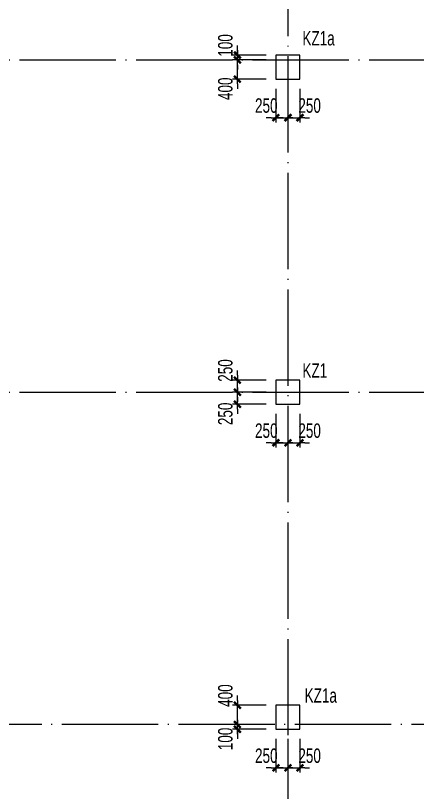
# Model space of a CAD drawing. Extents: x 959592 to 1105020, y -295412 to 379724.
# Drawn here: x 1064387 to 1072737, y 13211 to 29343 of the extents above; entities that cross this region are included whole.
import ezdxf

# ---------------------------------------------------------------- set-up
doc = ezdxf.new("R2010")
doc.units = 0
doc.header["$LTSCALE"] = 1000
doc.header["$MEASUREMENT"] = 0
doc.linetypes.add('DOTE', pattern=[2.42, 2, -0.2, 0.02, -0.2])
doc.layers.get('0').update_dxf_attribs({"linetype": 'CONTINUOUS'})
doc.layers.get('Defpoints').update_dxf_attribs({"linetype": 'CONTINUOUS', "lineweight": 5})
for name, color, linetype in [('COLU', 7, 'CONTINUOUS'), ('COLU_DIM', 3, 'CONTINUOUS'), ('DOTE', 1, 'DOTE'), ('TEXT', 7, 'CONTINUOUS')]:
    doc.layers.add(name, color=color, linetype=linetype)
doc.styles.add('BW_Dim', font='Bweng.shx', dxfattribs={"width": 0.7, "bigfont": 'hztxt.shx'})
doc.dimstyles.new('Cyz_100_100', dxfattribs={"dimtxt": 300, "dimasz": 100, "dimexe": 100, "dimexo": 200, "dimgap": 100, "dimtad": 1, "dimdec": 0, "dimzin": 0, "dimdsep": 46, "dimtxsty": 'BW_Dim', "dimblk": '_bwk', "dimcen": 0, "dimclrt": 7, "dimadec": 0, "dimazin": 0, "dimtfac": 1, "dimtdec": 0, "dimtix": 1, "dimtmove": 2, "dimatfit": 0, "dimfxl": 1, "dimtolj": 1, "dimtzin": 0, "dimarcsym": 0})

# ---------------------------------------------------------------- blocks, each defined once
blk = doc.blocks.new('_bwk')
blk.add_line((-1, 0), (0, 0))
at = {"const_width": 0.5}
blk.add_lwpolyline([(-0.7, -0.7), (0.7, 0.7)], dxfattribs=at)
blk = doc.blocks.new('*D452')
at = {"layer": 'COLU_DIM', "color": 0, "lineweight": -2, "transparency": 16777216}
for p, q in [((1068996.647175, 28522.432236), (1068996.647175, 28622.432236)), ((1069596.647175, 28422.432236), (1068896.647175, 28422.432236)), ((1068996.647175, 28022.432236), (1068996.647175, 28422.432236)), ((1069596.647175, 28022.432236), (1068896.647175, 28022.432236)), ((1068996.647175, 27922.432236), (1068996.647175, 27822.432236))]:
    blk.add_line(p, q, dxfattribs=at)
at = {"layer": 'Defpoints', "color": 0, "transparency": 16777216}
for p in [(1068996.647175, 28422.432236), (1069796.647175, 28422.432236), (1069796.647175, 28022.432236)]:
    blk.add_point(p, dxfattribs=at)
at = {"layer": 'COLU_DIM', "color": 0, "lineweight": -2, "transparency": 16777216, "xscale": 100, "yscale": 100, "zscale": 100}
for p, rotation in [((1068996.647175, 28422.432236), 270), ((1068996.647175, 28022.432236), 90)]:
    blk.add_blockref('_bwk', p, dxfattribs=dict(at, rotation=rotation))
at = {"layer": 'COLU_DIM', "color": 7, "transparency": 16777216, "insert": (1068746.647175, 27822.432236), "char_height": 300, "attachment_point": 5, "rotation": 90, "style": 'BW_Dim'}
blk.add_mtext('\\A1;400', dxfattribs=at)
blk = doc.blocks.new('*D453')
at = {"layer": 'COLU_DIM', "color": 0, "lineweight": -2, "transparency": 16777216}
for p, q in [((1068996.647175, 28622.432236), (1068996.647175, 28722.432236)), ((1069596.647175, 28522.432236), (1068896.647175, 28522.432236)), ((1069596.647175, 28422.432236), (1068896.647175, 28422.432236)), ((1068996.647175, 28422.432236), (1068996.647175, 28522.432236)), ((1068996.647175, 28322.432236), (1068996.647175, 28222.432236))]:
    blk.add_line(p, q, dxfattribs=at)
at = {"layer": 'Defpoints', "color": 0, "transparency": 16777216}
for p in [(1068996.647175, 28522.432236), (1069796.647175, 28522.432236), (1069796.647175, 28422.432236)]:
    blk.add_point(p, dxfattribs=at)
at = {"layer": 'COLU_DIM', "color": 0, "lineweight": -2, "transparency": 16777216, "xscale": 100, "yscale": 100, "zscale": 100}
for p, rotation in [((1068996.647175, 28522.432236), 270), ((1068996.647175, 28422.432236), 90)]:
    blk.add_blockref('_bwk', p, dxfattribs=dict(at, rotation=rotation))
at = {"layer": 'COLU_DIM', "color": 7, "transparency": 16777216, "insert": (1068746.647175, 28722.432236), "char_height": 300, "attachment_point": 5, "rotation": 90, "style": 'BW_Dim'}
blk.add_mtext('\\A1;100', dxfattribs=at)
blk = doc.blocks.new('*D454')
at = {"layer": 'COLU_DIM', "color": 0, "lineweight": -2, "transparency": 16777216}
for p, q in [((1069796.647175, 27822.432236), (1069796.647175, 27122.432236)), ((1070046.647175, 27822.432236), (1070046.647175, 27122.432236)), ((1069696.647175, 27222.432236), (1069596.647175, 27222.432236)), ((1069796.647175, 27222.432236), (1070046.647175, 27222.432236)), ((1070146.647175, 27222.432236), (1070246.647175, 27222.432236))]:
    blk.add_line(p, q, dxfattribs=at)
at = {"layer": 'Defpoints', "color": 0, "transparency": 16777216}
for p in [(1069796.647175, 28022.432236), (1070046.647175, 28022.432236), (1070046.647175, 27222.432236)]:
    blk.add_point(p, dxfattribs=at)
at = {"layer": 'COLU_DIM', "color": 0, "lineweight": -2, "transparency": 16777216, "xscale": 100, "yscale": 100, "zscale": 100}
blk.add_blockref('_bwk', (1069796.647175, 27222.432236), dxfattribs=at)
at = {"layer": 'COLU_DIM', "color": 0, "lineweight": -2, "transparency": 16777216, "xscale": 100, "yscale": 100, "zscale": 100, "rotation": 180}
blk.add_blockref('_bwk', (1070046.647175, 27222.432236), dxfattribs=at)
at = {"layer": 'COLU_DIM', "color": 7, "transparency": 16777216, "insert": (1069596.647175, 27472.432236), "char_height": 300, "attachment_point": 5, "style": 'BW_Dim'}
blk.add_mtext('\\A1;250', dxfattribs=at)
blk = doc.blocks.new('*D455')
at = {"layer": 'COLU_DIM', "color": 0, "lineweight": -2, "transparency": 16777216}
for p, q in [((1070046.647175, 27822.432236), (1070046.647175, 27122.432236)), ((1070296.647175, 27822.432236), (1070296.647175, 27122.432236)), ((1069946.647175, 27222.432236), (1069846.647175, 27222.432236)), ((1070046.647175, 27222.432236), (1070296.647175, 27222.432236)), ((1070396.647175, 27222.432236), (1070496.647175, 27222.432236))]:
    blk.add_line(p, q, dxfattribs=at)
at = {"layer": 'Defpoints', "color": 0, "transparency": 16777216}
for p in [(1070046.647175, 28022.432236), (1070296.647175, 28022.432236), (1070296.647175, 27222.432236)]:
    blk.add_point(p, dxfattribs=at)
at = {"layer": 'COLU_DIM', "color": 0, "lineweight": -2, "transparency": 16777216, "xscale": 100, "yscale": 100, "zscale": 100}
blk.add_blockref('_bwk', (1070046.647175, 27222.432236), dxfattribs=at)
at = {"layer": 'COLU_DIM', "color": 0, "lineweight": -2, "transparency": 16777216, "xscale": 100, "yscale": 100, "zscale": 100, "rotation": 180}
blk.add_blockref('_bwk', (1070296.647175, 27222.432236), dxfattribs=at)
at = {"layer": 'COLU_DIM', "color": 7, "transparency": 16777216, "insert": (1070496.647175, 27472.432236), "char_height": 300, "attachment_point": 5, "style": 'BW_Dim'}
blk.add_mtext('\\A1;250', dxfattribs=at)
blk = doc.blocks.new('*D456')
at = {"layer": 'COLU_DIM', "color": 0, "lineweight": -2, "transparency": 16777216}
for p, q in [((1068996.647175, 21622.432236), (1068996.647175, 21722.432236)), ((1069596.647175, 21522.432236), (1068896.647175, 21522.432236)), ((1068996.647175, 21272.432236), (1068996.647175, 21522.432236)), ((1069596.647175, 21272.432236), (1068896.647175, 21272.432236)), ((1068996.647175, 21172.432236), (1068996.647175, 21072.432236))]:
    blk.add_line(p, q, dxfattribs=at)
at = {"layer": 'Defpoints', "color": 0, "transparency": 16777216}
for p in [(1068996.647175, 21522.432236), (1069796.647175, 21522.432236), (1069796.647175, 21272.432236)]:
    blk.add_point(p, dxfattribs=at)
at = {"layer": 'COLU_DIM', "color": 0, "lineweight": -2, "transparency": 16777216, "xscale": 100, "yscale": 100, "zscale": 100}
for p, rotation in [((1068996.647175, 21522.432236), 270), ((1068996.647175, 21272.432236), 90)]:
    blk.add_blockref('_bwk', p, dxfattribs=dict(at, rotation=rotation))
at = {"layer": 'COLU_DIM', "color": 7, "transparency": 16777216, "insert": (1068746.647175, 21072.432236), "char_height": 300, "attachment_point": 5, "rotation": 90, "style": 'BW_Dim'}
blk.add_mtext('\\A1;250', dxfattribs=at)
blk = doc.blocks.new('*D457')
at = {"layer": 'COLU_DIM', "color": 0, "lineweight": -2, "transparency": 16777216}
for p, q in [((1068996.647175, 21872.432236), (1068996.647175, 21972.432236)), ((1069596.647175, 21772.432236), (1068896.647175, 21772.432236)), ((1068996.647175, 21522.432236), (1068996.647175, 21772.432236)), ((1069596.647175, 21522.432236), (1068896.647175, 21522.432236)), ((1068996.647175, 21422.432236), (1068996.647175, 21322.432236))]:
    blk.add_line(p, q, dxfattribs=at)
at = {"layer": 'Defpoints', "color": 0, "transparency": 16777216}
for p in [(1068996.647175, 21772.432236), (1069796.647175, 21772.432236), (1069796.647175, 21522.432236)]:
    blk.add_point(p, dxfattribs=at)
at = {"layer": 'COLU_DIM', "color": 0, "lineweight": -2, "transparency": 16777216, "xscale": 100, "yscale": 100, "zscale": 100}
for p, rotation in [((1068996.647175, 21772.432236), 270), ((1068996.647175, 21522.432236), 90)]:
    blk.add_blockref('_bwk', p, dxfattribs=dict(at, rotation=rotation))
at = {"layer": 'COLU_DIM', "color": 7, "transparency": 16777216, "insert": (1068746.647175, 21972.432236), "char_height": 300, "attachment_point": 5, "rotation": 90, "style": 'BW_Dim'}
blk.add_mtext('\\A1;250', dxfattribs=at)
blk = doc.blocks.new('*D458')
at = {"layer": 'COLU_DIM', "color": 0, "lineweight": -2, "transparency": 16777216}
for p, q in [((1069796.647175, 21072.432236), (1069796.647175, 20372.432236)), ((1070046.647175, 21072.432236), (1070046.647175, 20372.432236)), ((1069696.647175, 20472.432236), (1069596.647175, 20472.432236)), ((1069796.647175, 20472.432236), (1070046.647175, 20472.432236)), ((1070146.647175, 20472.432236), (1070246.647175, 20472.432236))]:
    blk.add_line(p, q, dxfattribs=at)
at = {"layer": 'Defpoints', "color": 0, "transparency": 16777216}
for p in [(1069796.647175, 21272.432236), (1070046.647175, 21272.432236), (1070046.647175, 20472.432236)]:
    blk.add_point(p, dxfattribs=at)
at = {"layer": 'COLU_DIM', "color": 0, "lineweight": -2, "transparency": 16777216, "xscale": 100, "yscale": 100, "zscale": 100}
blk.add_blockref('_bwk', (1069796.647175, 20472.432236), dxfattribs=at)
at = {"layer": 'COLU_DIM', "color": 0, "lineweight": -2, "transparency": 16777216, "xscale": 100, "yscale": 100, "zscale": 100, "rotation": 180}
blk.add_blockref('_bwk', (1070046.647175, 20472.432236), dxfattribs=at)
at = {"layer": 'COLU_DIM', "color": 7, "transparency": 16777216, "insert": (1069596.647175, 20722.432236), "char_height": 300, "attachment_point": 5, "style": 'BW_Dim'}
blk.add_mtext('\\A1;250', dxfattribs=at)
blk = doc.blocks.new('*D459')
at = {"layer": 'COLU_DIM', "color": 0, "lineweight": -2, "transparency": 16777216}
for p, q in [((1070046.647175, 21072.432236), (1070046.647175, 20372.432236)), ((1070296.647175, 21072.432236), (1070296.647175, 20372.432236)), ((1069946.647175, 20472.432236), (1069846.647175, 20472.432236)), ((1070046.647175, 20472.432236), (1070296.647175, 20472.432236)), ((1070396.647175, 20472.432236), (1070496.647175, 20472.432236))]:
    blk.add_line(p, q, dxfattribs=at)
at = {"layer": 'Defpoints', "color": 0, "transparency": 16777216}
for p in [(1070046.647175, 21272.432236), (1070296.647175, 21272.432236), (1070296.647175, 20472.432236)]:
    blk.add_point(p, dxfattribs=at)
at = {"layer": 'COLU_DIM', "color": 0, "lineweight": -2, "transparency": 16777216, "xscale": 100, "yscale": 100, "zscale": 100}
blk.add_blockref('_bwk', (1070046.647175, 20472.432236), dxfattribs=at)
at = {"layer": 'COLU_DIM', "color": 0, "lineweight": -2, "transparency": 16777216, "xscale": 100, "yscale": 100, "zscale": 100, "rotation": 180}
blk.add_blockref('_bwk', (1070296.647175, 20472.432236), dxfattribs=at)
at = {"layer": 'COLU_DIM', "color": 7, "transparency": 16777216, "insert": (1070496.647175, 20722.432236), "char_height": 300, "attachment_point": 5, "style": 'BW_Dim'}
blk.add_mtext('\\A1;250', dxfattribs=at)
blk = doc.blocks.new('*D460')
at = {"layer": 'COLU_DIM', "color": 0, "lineweight": -2, "transparency": 16777216}
for p, q in [((1068996.647175, 14722.432236), (1068996.647175, 14822.432236)), ((1069596.647175, 14622.432236), (1068896.647175, 14622.432236)), ((1069596.647175, 14522.432236), (1068896.647175, 14522.432236)), ((1068996.647175, 14522.432236), (1068996.647175, 14622.432236)), ((1068996.647175, 14422.432236), (1068996.647175, 14322.432236))]:
    blk.add_line(p, q, dxfattribs=at)
at = {"layer": 'Defpoints', "color": 0, "transparency": 16777216}
for p in [(1068996.647175, 14622.432236), (1069796.647175, 14622.432236), (1069796.647175, 14522.432236)]:
    blk.add_point(p, dxfattribs=at)
at = {"layer": 'COLU_DIM', "color": 0, "lineweight": -2, "transparency": 16777216, "xscale": 100, "yscale": 100, "zscale": 100}
for p, rotation in [((1068996.647175, 14622.432236), 270), ((1068996.647175, 14522.432236), 90)]:
    blk.add_blockref('_bwk', p, dxfattribs=dict(at, rotation=rotation))
at = {"layer": 'COLU_DIM', "color": 7, "transparency": 16777216, "insert": (1068746.647175, 14322.432236), "char_height": 300, "attachment_point": 5, "rotation": 90, "style": 'BW_Dim'}
blk.add_mtext('\\A1;100', dxfattribs=at)
blk = doc.blocks.new('*D461')
at = {"layer": 'COLU_DIM', "color": 0, "lineweight": -2, "transparency": 16777216}
for p, q in [((1068996.647175, 15122.432236), (1068996.647175, 15222.432236)), ((1069596.647175, 15022.432236), (1068896.647175, 15022.432236)), ((1068996.647175, 14622.432236), (1068996.647175, 15022.432236)), ((1069596.647175, 14622.432236), (1068896.647175, 14622.432236)), ((1068996.647175, 14522.432236), (1068996.647175, 14422.432236))]:
    blk.add_line(p, q, dxfattribs=at)
at = {"layer": 'Defpoints', "color": 0, "transparency": 16777216}
for p in [(1068996.647175, 15022.432236), (1069796.647175, 15022.432236), (1069796.647175, 14622.432236)]:
    blk.add_point(p, dxfattribs=at)
at = {"layer": 'COLU_DIM', "color": 0, "lineweight": -2, "transparency": 16777216, "xscale": 100, "yscale": 100, "zscale": 100}
for p, rotation in [((1068996.647175, 15022.432236), 270), ((1068996.647175, 14622.432236), 90)]:
    blk.add_blockref('_bwk', p, dxfattribs=dict(at, rotation=rotation))
at = {"layer": 'COLU_DIM', "color": 7, "transparency": 16777216, "insert": (1068746.647175, 15222.432236), "char_height": 300, "attachment_point": 5, "rotation": 90, "style": 'BW_Dim'}
blk.add_mtext('\\A1;400', dxfattribs=at)
blk = doc.blocks.new('*D462')
at = {"layer": 'COLU_DIM', "color": 0, "lineweight": -2, "transparency": 16777216}
for p, q in [((1069796.647175, 14322.432236), (1069796.647175, 13622.432236)), ((1070046.647175, 14322.432236), (1070046.647175, 13622.432236)), ((1069696.647175, 13722.432236), (1069596.647175, 13722.432236)), ((1069796.647175, 13722.432236), (1070046.647175, 13722.432236)), ((1070146.647175, 13722.432236), (1070246.647175, 13722.432236))]:
    blk.add_line(p, q, dxfattribs=at)
at = {"layer": 'Defpoints', "color": 0, "transparency": 16777216}
for p in [(1069796.647175, 14522.432236), (1070046.647175, 14522.432236), (1070046.647175, 13722.432236)]:
    blk.add_point(p, dxfattribs=at)
at = {"layer": 'COLU_DIM', "color": 0, "lineweight": -2, "transparency": 16777216, "xscale": 100, "yscale": 100, "zscale": 100}
blk.add_blockref('_bwk', (1069796.647175, 13722.432236), dxfattribs=at)
at = {"layer": 'COLU_DIM', "color": 0, "lineweight": -2, "transparency": 16777216, "xscale": 100, "yscale": 100, "zscale": 100, "rotation": 180}
blk.add_blockref('_bwk', (1070046.647175, 13722.432236), dxfattribs=at)
at = {"layer": 'COLU_DIM', "color": 7, "transparency": 16777216, "insert": (1069596.647175, 13972.432236), "char_height": 300, "attachment_point": 5, "style": 'BW_Dim'}
blk.add_mtext('\\A1;250', dxfattribs=at)
blk = doc.blocks.new('*D463')
at = {"layer": 'COLU_DIM', "color": 0, "lineweight": -2, "transparency": 16777216}
for p, q in [((1070046.647175, 14322.432236), (1070046.647175, 13622.432236)), ((1070296.647175, 14322.432236), (1070296.647175, 13622.432236)), ((1069946.647175, 13722.432236), (1069846.647175, 13722.432236)), ((1070046.647175, 13722.432236), (1070296.647175, 13722.432236)), ((1070396.647175, 13722.432236), (1070496.647175, 13722.432236))]:
    blk.add_line(p, q, dxfattribs=at)
at = {"layer": 'Defpoints', "color": 0, "transparency": 16777216}
for p in [(1070046.647175, 14522.432236), (1070296.647175, 14522.432236), (1070296.647175, 13722.432236)]:
    blk.add_point(p, dxfattribs=at)
at = {"layer": 'COLU_DIM', "color": 0, "lineweight": -2, "transparency": 16777216, "xscale": 100, "yscale": 100, "zscale": 100}
blk.add_blockref('_bwk', (1070046.647175, 13722.432236), dxfattribs=at)
at = {"layer": 'COLU_DIM', "color": 0, "lineweight": -2, "transparency": 16777216, "xscale": 100, "yscale": 100, "zscale": 100, "rotation": 180}
blk.add_blockref('_bwk', (1070296.647175, 13722.432236), dxfattribs=at)
at = {"layer": 'COLU_DIM', "color": 7, "transparency": 16777216, "insert": (1070496.647175, 13972.432236), "char_height": 300, "attachment_point": 5, "style": 'BW_Dim'}
blk.add_mtext('\\A1;250', dxfattribs=at)
blk = doc.blocks.new('*D496')
at = {"layer": 'COLU_DIM', "color": 0, "lineweight": -2, "transparency": 16777216}
for p, q in [((1068996.647175, 28522.432236), (1068996.647175, 28622.432236)), ((1069596.647175, 28422.432236), (1068896.647175, 28422.432236)), ((1068996.647175, 28022.432236), (1068996.647175, 28422.432236)), ((1069596.647175, 28022.432236), (1068896.647175, 28022.432236)), ((1068996.647175, 27922.432236), (1068996.647175, 27822.432236))]:
    blk.add_line(p, q, dxfattribs=at)
at = {"layer": 'Defpoints', "color": 0, "transparency": 16777216}
for p in [(1068996.647175, 28422.432236), (1069796.647175, 28422.432236), (1069796.647175, 28022.432236)]:
    blk.add_point(p, dxfattribs=at)
at = {"layer": 'COLU_DIM', "color": 0, "lineweight": -2, "transparency": 16777216, "xscale": 100, "yscale": 100, "zscale": 100}
for p, rotation in [((1068996.647175, 28422.432236), 270), ((1068996.647175, 28022.432236), 90)]:
    blk.add_blockref('_bwk', p, dxfattribs=dict(at, rotation=rotation))
at = {"layer": 'COLU_DIM', "color": 7, "transparency": 16777216, "insert": (1068746.647175, 27822.432236), "char_height": 300, "attachment_point": 5, "rotation": 90, "style": 'BW_Dim'}
blk.add_mtext('\\A1;400', dxfattribs=at)
blk = doc.blocks.new('*D497')
at = {"layer": 'COLU_DIM', "color": 0, "lineweight": -2, "transparency": 16777216}
for p, q in [((1068996.647175, 28622.432236), (1068996.647175, 28722.432236)), ((1069596.647175, 28522.432236), (1068896.647175, 28522.432236)), ((1069596.647175, 28422.432236), (1068896.647175, 28422.432236)), ((1068996.647175, 28422.432236), (1068996.647175, 28522.432236)), ((1068996.647175, 28322.432236), (1068996.647175, 28222.432236))]:
    blk.add_line(p, q, dxfattribs=at)
at = {"layer": 'Defpoints', "color": 0, "transparency": 16777216}
for p in [(1068996.647175, 28522.432236), (1069796.647175, 28522.432236), (1069796.647175, 28422.432236)]:
    blk.add_point(p, dxfattribs=at)
at = {"layer": 'COLU_DIM', "color": 0, "lineweight": -2, "transparency": 16777216, "xscale": 100, "yscale": 100, "zscale": 100}
for p, rotation in [((1068996.647175, 28522.432236), 270), ((1068996.647175, 28422.432236), 90)]:
    blk.add_blockref('_bwk', p, dxfattribs=dict(at, rotation=rotation))
at = {"layer": 'COLU_DIM', "color": 7, "transparency": 16777216, "insert": (1068746.647175, 28722.432236), "char_height": 300, "attachment_point": 5, "rotation": 90, "style": 'BW_Dim'}
blk.add_mtext('\\A1;100', dxfattribs=at)
blk = doc.blocks.new('*D498')
at = {"layer": 'COLU_DIM', "color": 0, "lineweight": -2, "transparency": 16777216}
for p, q in [((1069796.647175, 27822.432236), (1069796.647175, 27122.432236)), ((1070046.647175, 27822.432236), (1070046.647175, 27122.432236)), ((1069696.647175, 27222.432236), (1069596.647175, 27222.432236)), ((1069796.647175, 27222.432236), (1070046.647175, 27222.432236)), ((1070146.647175, 27222.432236), (1070246.647175, 27222.432236))]:
    blk.add_line(p, q, dxfattribs=at)
at = {"layer": 'Defpoints', "color": 0, "transparency": 16777216}
for p in [(1069796.647175, 28022.432236), (1070046.647175, 28022.432236), (1070046.647175, 27222.432236)]:
    blk.add_point(p, dxfattribs=at)
at = {"layer": 'COLU_DIM', "color": 0, "lineweight": -2, "transparency": 16777216, "xscale": 100, "yscale": 100, "zscale": 100}
blk.add_blockref('_bwk', (1069796.647175, 27222.432236), dxfattribs=at)
at = {"layer": 'COLU_DIM', "color": 0, "lineweight": -2, "transparency": 16777216, "xscale": 100, "yscale": 100, "zscale": 100, "rotation": 180}
blk.add_blockref('_bwk', (1070046.647175, 27222.432236), dxfattribs=at)
at = {"layer": 'COLU_DIM', "color": 7, "transparency": 16777216, "insert": (1069596.647175, 27472.432236), "char_height": 300, "attachment_point": 5, "style": 'BW_Dim'}
blk.add_mtext('\\A1;250', dxfattribs=at)
blk = doc.blocks.new('*D499')
at = {"layer": 'COLU_DIM', "color": 0, "lineweight": -2, "transparency": 16777216}
for p, q in [((1070046.647175, 27822.432236), (1070046.647175, 27122.432236)), ((1070296.647175, 27822.432236), (1070296.647175, 27122.432236)), ((1069946.647175, 27222.432236), (1069846.647175, 27222.432236)), ((1070046.647175, 27222.432236), (1070296.647175, 27222.432236)), ((1070396.647175, 27222.432236), (1070496.647175, 27222.432236))]:
    blk.add_line(p, q, dxfattribs=at)
at = {"layer": 'Defpoints', "color": 0, "transparency": 16777216}
for p in [(1070046.647175, 28022.432236), (1070296.647175, 28022.432236), (1070296.647175, 27222.432236)]:
    blk.add_point(p, dxfattribs=at)
at = {"layer": 'COLU_DIM', "color": 0, "lineweight": -2, "transparency": 16777216, "xscale": 100, "yscale": 100, "zscale": 100}
blk.add_blockref('_bwk', (1070046.647175, 27222.432236), dxfattribs=at)
at = {"layer": 'COLU_DIM', "color": 0, "lineweight": -2, "transparency": 16777216, "xscale": 100, "yscale": 100, "zscale": 100, "rotation": 180}
blk.add_blockref('_bwk', (1070296.647175, 27222.432236), dxfattribs=at)
at = {"layer": 'COLU_DIM', "color": 7, "transparency": 16777216, "insert": (1070496.647175, 27472.432236), "char_height": 300, "attachment_point": 5, "style": 'BW_Dim'}
blk.add_mtext('\\A1;250', dxfattribs=at)
blk = doc.blocks.new('*D500')
at = {"layer": 'COLU_DIM', "color": 0, "lineweight": -2, "transparency": 16777216}
for p, q in [((1068996.647175, 21622.432236), (1068996.647175, 21722.432236)), ((1069596.647175, 21522.432236), (1068896.647175, 21522.432236)), ((1068996.647175, 21272.432236), (1068996.647175, 21522.432236)), ((1069596.647175, 21272.432236), (1068896.647175, 21272.432236)), ((1068996.647175, 21172.432236), (1068996.647175, 21072.432236))]:
    blk.add_line(p, q, dxfattribs=at)
at = {"layer": 'Defpoints', "color": 0, "transparency": 16777216}
for p in [(1068996.647175, 21522.432236), (1069796.647175, 21522.432236), (1069796.647175, 21272.432236)]:
    blk.add_point(p, dxfattribs=at)
at = {"layer": 'COLU_DIM', "color": 0, "lineweight": -2, "transparency": 16777216, "xscale": 100, "yscale": 100, "zscale": 100}
for p, rotation in [((1068996.647175, 21522.432236), 270), ((1068996.647175, 21272.432236), 90)]:
    blk.add_blockref('_bwk', p, dxfattribs=dict(at, rotation=rotation))
at = {"layer": 'COLU_DIM', "color": 7, "transparency": 16777216, "insert": (1068746.647175, 21072.432236), "char_height": 300, "attachment_point": 5, "rotation": 90, "style": 'BW_Dim'}
blk.add_mtext('\\A1;250', dxfattribs=at)
blk = doc.blocks.new('*D501')
at = {"layer": 'COLU_DIM', "color": 0, "lineweight": -2, "transparency": 16777216}
for p, q in [((1068996.647175, 21872.432236), (1068996.647175, 21972.432236)), ((1069596.647175, 21772.432236), (1068896.647175, 21772.432236)), ((1068996.647175, 21522.432236), (1068996.647175, 21772.432236)), ((1069596.647175, 21522.432236), (1068896.647175, 21522.432236)), ((1068996.647175, 21422.432236), (1068996.647175, 21322.432236))]:
    blk.add_line(p, q, dxfattribs=at)
at = {"layer": 'Defpoints', "color": 0, "transparency": 16777216}
for p in [(1068996.647175, 21772.432236), (1069796.647175, 21772.432236), (1069796.647175, 21522.432236)]:
    blk.add_point(p, dxfattribs=at)
at = {"layer": 'COLU_DIM', "color": 0, "lineweight": -2, "transparency": 16777216, "xscale": 100, "yscale": 100, "zscale": 100}
for p, rotation in [((1068996.647175, 21772.432236), 270), ((1068996.647175, 21522.432236), 90)]:
    blk.add_blockref('_bwk', p, dxfattribs=dict(at, rotation=rotation))
at = {"layer": 'COLU_DIM', "color": 7, "transparency": 16777216, "insert": (1068746.647175, 21972.432236), "char_height": 300, "attachment_point": 5, "rotation": 90, "style": 'BW_Dim'}
blk.add_mtext('\\A1;250', dxfattribs=at)
blk = doc.blocks.new('*D502')
at = {"layer": 'COLU_DIM', "color": 0, "lineweight": -2, "transparency": 16777216}
for p, q in [((1069796.647175, 21072.432236), (1069796.647175, 20372.432236)), ((1070046.647175, 21072.432236), (1070046.647175, 20372.432236)), ((1069696.647175, 20472.432236), (1069596.647175, 20472.432236)), ((1069796.647175, 20472.432236), (1070046.647175, 20472.432236)), ((1070146.647175, 20472.432236), (1070246.647175, 20472.432236))]:
    blk.add_line(p, q, dxfattribs=at)
at = {"layer": 'Defpoints', "color": 0, "transparency": 16777216}
for p in [(1069796.647175, 21272.432236), (1070046.647175, 21272.432236), (1070046.647175, 20472.432236)]:
    blk.add_point(p, dxfattribs=at)
at = {"layer": 'COLU_DIM', "color": 0, "lineweight": -2, "transparency": 16777216, "xscale": 100, "yscale": 100, "zscale": 100}
blk.add_blockref('_bwk', (1069796.647175, 20472.432236), dxfattribs=at)
at = {"layer": 'COLU_DIM', "color": 0, "lineweight": -2, "transparency": 16777216, "xscale": 100, "yscale": 100, "zscale": 100, "rotation": 180}
blk.add_blockref('_bwk', (1070046.647175, 20472.432236), dxfattribs=at)
at = {"layer": 'COLU_DIM', "color": 7, "transparency": 16777216, "insert": (1069596.647175, 20722.432236), "char_height": 300, "attachment_point": 5, "style": 'BW_Dim'}
blk.add_mtext('\\A1;250', dxfattribs=at)
blk = doc.blocks.new('*D503')
at = {"layer": 'COLU_DIM', "color": 0, "lineweight": -2, "transparency": 16777216}
for p, q in [((1070046.647175, 21072.432236), (1070046.647175, 20372.432236)), ((1070296.647175, 21072.432236), (1070296.647175, 20372.432236)), ((1069946.647175, 20472.432236), (1069846.647175, 20472.432236)), ((1070046.647175, 20472.432236), (1070296.647175, 20472.432236)), ((1070396.647175, 20472.432236), (1070496.647175, 20472.432236))]:
    blk.add_line(p, q, dxfattribs=at)
at = {"layer": 'Defpoints', "color": 0, "transparency": 16777216}
for p in [(1070046.647175, 21272.432236), (1070296.647175, 21272.432236), (1070296.647175, 20472.432236)]:
    blk.add_point(p, dxfattribs=at)
at = {"layer": 'COLU_DIM', "color": 0, "lineweight": -2, "transparency": 16777216, "xscale": 100, "yscale": 100, "zscale": 100}
blk.add_blockref('_bwk', (1070046.647175, 20472.432236), dxfattribs=at)
at = {"layer": 'COLU_DIM', "color": 0, "lineweight": -2, "transparency": 16777216, "xscale": 100, "yscale": 100, "zscale": 100, "rotation": 180}
blk.add_blockref('_bwk', (1070296.647175, 20472.432236), dxfattribs=at)
at = {"layer": 'COLU_DIM', "color": 7, "transparency": 16777216, "insert": (1070496.647175, 20722.432236), "char_height": 300, "attachment_point": 5, "style": 'BW_Dim'}
blk.add_mtext('\\A1;250', dxfattribs=at)
blk = doc.blocks.new('*D504')
at = {"layer": 'COLU_DIM', "color": 0, "lineweight": -2, "transparency": 16777216}
for p, q in [((1068996.647175, 14722.432236), (1068996.647175, 14822.432236)), ((1069596.647175, 14622.432236), (1068896.647175, 14622.432236)), ((1069596.647175, 14522.432236), (1068896.647175, 14522.432236)), ((1068996.647175, 14522.432236), (1068996.647175, 14622.432236)), ((1068996.647175, 14422.432236), (1068996.647175, 14322.432236))]:
    blk.add_line(p, q, dxfattribs=at)
at = {"layer": 'Defpoints', "color": 0, "transparency": 16777216}
for p in [(1068996.647175, 14622.432236), (1069796.647175, 14622.432236), (1069796.647175, 14522.432236)]:
    blk.add_point(p, dxfattribs=at)
at = {"layer": 'COLU_DIM', "color": 0, "lineweight": -2, "transparency": 16777216, "xscale": 100, "yscale": 100, "zscale": 100}
for p, rotation in [((1068996.647175, 14622.432236), 270), ((1068996.647175, 14522.432236), 90)]:
    blk.add_blockref('_bwk', p, dxfattribs=dict(at, rotation=rotation))
at = {"layer": 'COLU_DIM', "color": 7, "transparency": 16777216, "insert": (1068746.647175, 14322.432236), "char_height": 300, "attachment_point": 5, "rotation": 90, "style": 'BW_Dim'}
blk.add_mtext('\\A1;100', dxfattribs=at)
blk = doc.blocks.new('*D505')
at = {"layer": 'COLU_DIM', "color": 0, "lineweight": -2, "transparency": 16777216}
for p, q in [((1068996.647175, 15122.432236), (1068996.647175, 15222.432236)), ((1069596.647175, 15022.432236), (1068896.647175, 15022.432236)), ((1068996.647175, 14622.432236), (1068996.647175, 15022.432236)), ((1069596.647175, 14622.432236), (1068896.647175, 14622.432236)), ((1068996.647175, 14522.432236), (1068996.647175, 14422.432236))]:
    blk.add_line(p, q, dxfattribs=at)
at = {"layer": 'Defpoints', "color": 0, "transparency": 16777216}
for p in [(1068996.647175, 15022.432236), (1069796.647175, 15022.432236), (1069796.647175, 14622.432236)]:
    blk.add_point(p, dxfattribs=at)
at = {"layer": 'COLU_DIM', "color": 0, "lineweight": -2, "transparency": 16777216, "xscale": 100, "yscale": 100, "zscale": 100}
for p, rotation in [((1068996.647175, 15022.432236), 270), ((1068996.647175, 14622.432236), 90)]:
    blk.add_blockref('_bwk', p, dxfattribs=dict(at, rotation=rotation))
at = {"layer": 'COLU_DIM', "color": 7, "transparency": 16777216, "insert": (1068746.647175, 15222.432236), "char_height": 300, "attachment_point": 5, "rotation": 90, "style": 'BW_Dim'}
blk.add_mtext('\\A1;400', dxfattribs=at)
blk = doc.blocks.new('*D506')
at = {"layer": 'COLU_DIM', "color": 0, "lineweight": -2, "transparency": 16777216}
for p, q in [((1069796.647175, 14322.432236), (1069796.647175, 13622.432236)), ((1070046.647175, 14322.432236), (1070046.647175, 13622.432236)), ((1069696.647175, 13722.432236), (1069596.647175, 13722.432236)), ((1069796.647175, 13722.432236), (1070046.647175, 13722.432236)), ((1070146.647175, 13722.432236), (1070246.647175, 13722.432236))]:
    blk.add_line(p, q, dxfattribs=at)
at = {"layer": 'Defpoints', "color": 0, "transparency": 16777216}
for p in [(1069796.647175, 14522.432236), (1070046.647175, 14522.432236), (1070046.647175, 13722.432236)]:
    blk.add_point(p, dxfattribs=at)
at = {"layer": 'COLU_DIM', "color": 0, "lineweight": -2, "transparency": 16777216, "xscale": 100, "yscale": 100, "zscale": 100}
blk.add_blockref('_bwk', (1069796.647175, 13722.432236), dxfattribs=at)
at = {"layer": 'COLU_DIM', "color": 0, "lineweight": -2, "transparency": 16777216, "xscale": 100, "yscale": 100, "zscale": 100, "rotation": 180}
blk.add_blockref('_bwk', (1070046.647175, 13722.432236), dxfattribs=at)
at = {"layer": 'COLU_DIM', "color": 7, "transparency": 16777216, "insert": (1069596.647175, 13972.432236), "char_height": 300, "attachment_point": 5, "style": 'BW_Dim'}
blk.add_mtext('\\A1;250', dxfattribs=at)
blk = doc.blocks.new('*D507')
at = {"layer": 'COLU_DIM', "color": 0, "lineweight": -2, "transparency": 16777216}
for p, q in [((1070046.647175, 14322.432236), (1070046.647175, 13622.432236)), ((1070296.647175, 14322.432236), (1070296.647175, 13622.432236)), ((1069946.647175, 13722.432236), (1069846.647175, 13722.432236)), ((1070046.647175, 13722.432236), (1070296.647175, 13722.432236)), ((1070396.647175, 13722.432236), (1070496.647175, 13722.432236))]:
    blk.add_line(p, q, dxfattribs=at)
at = {"layer": 'Defpoints', "color": 0, "transparency": 16777216}
for p in [(1070046.647175, 14522.432236), (1070296.647175, 14522.432236), (1070296.647175, 13722.432236)]:
    blk.add_point(p, dxfattribs=at)
at = {"layer": 'COLU_DIM', "color": 0, "lineweight": -2, "transparency": 16777216, "xscale": 100, "yscale": 100, "zscale": 100}
blk.add_blockref('_bwk', (1070046.647175, 13722.432236), dxfattribs=at)
at = {"layer": 'COLU_DIM', "color": 0, "lineweight": -2, "transparency": 16777216, "xscale": 100, "yscale": 100, "zscale": 100, "rotation": 180}
blk.add_blockref('_bwk', (1070296.647175, 13722.432236), dxfattribs=at)
at = {"layer": 'COLU_DIM', "color": 7, "transparency": 16777216, "insert": (1070496.647175, 13972.432236), "char_height": 300, "attachment_point": 5, "style": 'BW_Dim'}
blk.add_mtext('\\A1;250', dxfattribs=at)

msp = doc.modelspace()

# ---------------------------------------------------------------- linework, layer by layer
at = {"layer": 'COLU'}
for points in [[(1070296.647, 28022.432), (1070296.647, 28522.432), (1069796.647, 28522.432), (1069796.647, 28022.432)], [(1070296.647, 28522.432), (1069796.647, 28522.432), (1069796.647, 28022.432), (1070296.647, 28022.432)], [(1070296.647, 21272.432), (1070296.647, 21772.432), (1069796.647, 21772.432), (1069796.647, 21272.432)], [(1070296.647, 21772.432), (1069796.647, 21772.432), (1069796.647, 21272.432), (1070296.647, 21272.432)], [(1070296.647, 14522.432), (1070296.647, 15022.432), (1069796.647, 15022.432), (1069796.647, 14522.432)], [(1070296.647, 15022.432), (1069796.647, 15022.432), (1069796.647, 14522.432), (1070296.647, 14522.432)]]:
    msp.add_lwpolyline(points, close=True, dxfattribs=at)
at = {"layer": 'DOTE', "linetype": 'DOTE'}
for p, q in [((1070046.647, 30917.432), (1070046.647, 12127.432)), ((1054791.647, 28422.432), (1077030.647, 28422.432)), ((1054791.647, 21522.432), (1077030.647, 21522.432)), ((1077030.647, 14622.432), (1054791.647, 14622.432))]:
    msp.add_line(p, q, dxfattribs=at)

# ---------------------------------------------------------------- texts
at = {"layer": 'TEXT', "style": 'BW_Dim', "width": 0.7}
for s, p in [('KZ1a', (1070346.647, 28722.432)), ('KZ1', (1070346.647, 21822.432)), ('KZ1a', (1070393.372, 15074.18))]:
    msp.add_text(s, height=300, dxfattribs=at).set_placement(p)

# ---------------------------------------------------------------- dimensions: what is measured, and where the dimension line sits
at = {"layer": 'COLU_DIM'}
for base, p1, p2, picture, middle in [((1068996.647, 28522.432), (1069796.647, 28422.432), (1069796.647, 28522.432), '*D453', (1068746.647, 28722.432)), ((1068996.647, 28522.432), (1069796.647, 28422.432), (1069796.647, 28522.432), '*D497', (1068746.647, 28722.432)), ((1068996.647, 28422.432), (1069796.647, 28022.432), (1069796.647, 28422.432), '*D452', (1068746.647, 27822.432)), ((1068996.647, 28422.432), (1069796.647, 28022.432), (1069796.647, 28422.432), '*D496', (1068746.647, 27822.432)), ((1068996.647, 21772.432), (1069796.647, 21522.432), (1069796.647, 21772.432), '*D457', (1068746.647, 21972.432)), ((1068996.647, 21772.432), (1069796.647, 21522.432), (1069796.647, 21772.432), '*D501', (1068746.647, 21972.432)), ((1068996.647, 21522.432), (1069796.647, 21272.432), (1069796.647, 21522.432), '*D456', (1068746.647, 21072.432)), ((1068996.647, 21522.432), (1069796.647, 21272.432), (1069796.647, 21522.432), '*D500', (1068746.647, 21072.432)), ((1068996.647, 15022.432), (1069796.647, 14622.432), (1069796.647, 15022.432), '*D461', (1068746.647, 15222.432)), ((1068996.647, 15022.432), (1069796.647, 14622.432), (1069796.647, 15022.432), '*D505', (1068746.647, 15222.432)), ((1068996.647, 14622.432), (1069796.647, 14522.432), (1069796.647, 14622.432), '*D460', (1068746.647, 14322.432)), ((1068996.647, 14622.432), (1069796.647, 14522.432), (1069796.647, 14622.432), '*D504', (1068746.647, 14322.432))]:
    dim = msp.add_linear_dim(base=base, p1=p1, p2=p2, angle=90, dimstyle='Cyz_100_100', dxfattribs=at)
    dim.commit()
    dim.dimension.update_dxf_attribs({"geometry": picture, "text_midpoint": middle, "dimtype": 160})
for base, p1, p2, picture, middle in [((1070046.647, 27222.432), (1069796.647, 28022.432), (1070046.647, 28022.432), '*D454', (1069596.647, 27472.432)), ((1070046.647, 27222.432), (1069796.647, 28022.432), (1070046.647, 28022.432), '*D498', (1069596.647, 27472.432)), ((1070296.647, 27222.432), (1070046.647, 28022.432), (1070296.647, 28022.432), '*D455', (1070496.647, 27472.432)), ((1070296.647, 27222.432), (1070046.647, 28022.432), (1070296.647, 28022.432), '*D499', (1070496.647, 27472.432)), ((1070046.647, 20472.432), (1069796.647, 21272.432), (1070046.647, 21272.432), '*D458', (1069596.647, 20722.432)), ((1070046.647, 20472.432), (1069796.647, 21272.432), (1070046.647, 21272.432), '*D502', (1069596.647, 20722.432)), ((1070296.647, 20472.432), (1070046.647, 21272.432), (1070296.647, 21272.432), '*D459', (1070496.647, 20722.432)), ((1070296.647, 20472.432), (1070046.647, 21272.432), (1070296.647, 21272.432), '*D503', (1070496.647, 20722.432)), ((1070046.647, 13722.432), (1069796.647, 14522.432), (1070046.647, 14522.432), '*D462', (1069596.647, 13972.432)), ((1070046.647, 13722.432), (1069796.647, 14522.432), (1070046.647, 14522.432), '*D506', (1069596.647, 13972.432)), ((1070296.647, 13722.432), (1070046.647, 14522.432), (1070296.647, 14522.432), '*D463', (1070496.647, 13972.432)), ((1070296.647, 13722.432), (1070046.647, 14522.432), (1070296.647, 14522.432), '*D507', (1070496.647, 13972.432))]:
    dim = msp.add_linear_dim(base=base, p1=p1, p2=p2, dimstyle='Cyz_100_100', dxfattribs=at)
    dim.commit()
    dim.dimension.update_dxf_attribs({"geometry": picture, "text_midpoint": middle, "dimtype": 160})

doc.saveas('drawing.dxf')
